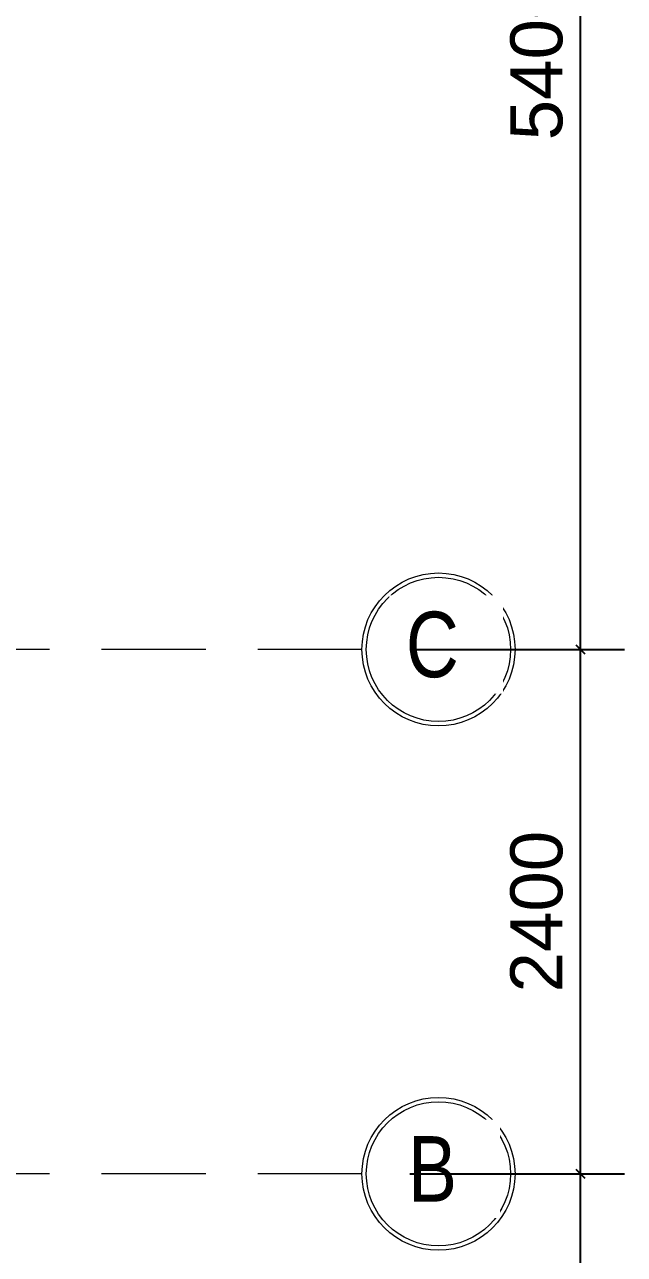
# Model space of a CAD drawing. Header units: millimetres. Extents: x -20510 to 108935, y -243239 to 20306.
# Drawn here: x 37958 to 40700, y -134969 to -129340 of the extents above; entities that cross this region are included whole.
import ezdxf

# ---------------------------------------------------------------- set-up
doc = ezdxf.new("R2010")
doc.units = ezdxf.units.MM
doc.linetypes.add('Hidden', pattern=[714.375, 476.25, -238.125])
for name, color, linetype, lineweight in [('A-ANNO-DIMS', 1, 'Continuous', 9), ('S-GRID', 1, 'Continuous', 9), ('S-GRID-IDEN', 1, 'Continuous', 9)]:
    doc.layers.add(name, color=color, linetype=linetype, lineweight=lineweight)
doc.styles.add('Arial_1', font='arial.ttf', dxfattribs={"width": 0.8, "height": 200})
doc.styles.add('Arial_5', font='arial.ttf', dxfattribs={"height": 238.125})
doc.dimstyles.new('SecretInternalLinAngDimStyle5p4736185', dxfattribs={"dimscale": 304.8, "dimtxt": 242.94927, "dimasz": 0.130208, "dimexe": 0.656168, "dimexo": 0.0625, "dimgap": 0.260417, "dimtad": 1, "dimdec": 0, "dimrnd": 100, "dimzin": 0, "dimdsep": 46, "dimtxsty": 'Arial_5', "dimblk1": 'OBLIQUE', "dimblk2": 'OBLIQUE', "dimsah": 1, "dimcen": 0.09, "dimdle": 0.492126, "dimazin": 0, "dimtfac": 1, "dimtdec": 4, "dimtix": 1, "dimtmove": 0, "dimatfit": 3, "dimfxl": 2.624672, "dimfxlon": 1, "dimtvp": 1, "dimtolj": 1, "dimtzin": 0, "dimarcsym": 2})

# ---------------------------------------------------------------- blocks, each defined once
blk = doc.blocks.new('Grid - TRUC  D1-102336-05_MẶT BẰNG TẦNG ÁP MÁI')
at = {"layer": 'S-GRID-IDEN'}
for radius in [3.5, 3.3]:
    blk.add_circle((0, 0), radius, dxfattribs=at)
blk = doc.blocks.new('_Oblique')
at = {"color": 0, "linetype": 'ByBlock', "lineweight": -2}
blk.add_line((-0.5, -0.5), (0.5, 0.5), dxfattribs=at)
blk = doc.blocks.new('DIMBLOCK90-05_MẶT BẰNG TẦNG ÁP MÁI')
at = {"layer": 'A-ANNO-DIMS', "color": 0, "lineweight": -2, "transparency": 16777216}
for p, q in [((40500, -140150), (40500, -134450)), ((39719.1, -134600), (40700, -134600)), ((39719.1, -140000), (40700, -140000))]:
    blk.add_line(p, q, dxfattribs=at)
at = {"layer": 'Defpoints', "color": 0, "transparency": 16777216}
for p in [(39700, -134600), (40500, -134600), (39700, -140000)]:
    blk.add_point(p, dxfattribs=at)
at = {"layer": 'A-ANNO-DIMS', "color": 0, "lineweight": -2, "transparency": 16777216, "xscale": 39.6875, "yscale": 39.6875, "zscale": 39.6875}
for p, rotation in [((40500, -134600), 90), ((40500, -140000), 270)]:
    blk.add_blockref('_Oblique', p, dxfattribs=dict(at, rotation=rotation))
at = {"layer": 'A-ANNO-DIMS', "color": 0, "transparency": 16777216, "insert": (40299, -137300), "char_height": 238.12, "width": 879.103, "attachment_point": 5, "rotation": 90, "style": 'Arial_5'}
blk.add_mtext('\\A1;5400', dxfattribs=at)
blk = doc.blocks.new('DIMBLOCK91-05_MẶT BẰNG TẦNG ÁP MÁI')
at = {"layer": 'A-ANNO-DIMS', "color": 0, "lineweight": -2, "transparency": 16777216}
for p, q in [((40500, -134750), (40500, -132050)), ((39719.1, -132200), (40700, -132200)), ((39719.1, -134600), (40700, -134600))]:
    blk.add_line(p, q, dxfattribs=at)
at = {"layer": 'Defpoints', "color": 0, "transparency": 16777216}
for p in [(39700, -132200), (40500, -132200), (39700, -134600)]:
    blk.add_point(p, dxfattribs=at)
at = {"layer": 'A-ANNO-DIMS', "color": 0, "lineweight": -2, "transparency": 16777216, "xscale": 39.6875, "yscale": 39.6875, "zscale": 39.6875}
for p, rotation in [((40500, -132200), 90), ((40500, -134600), 270)]:
    blk.add_blockref('_Oblique', p, dxfattribs=dict(at, rotation=rotation))
at = {"layer": 'A-ANNO-DIMS', "color": 0, "transparency": 16777216, "insert": (40299, -133400), "char_height": 238.12, "width": 879.103, "attachment_point": 5, "rotation": 90, "style": 'Arial_5'}
blk.add_mtext('\\A1;2400', dxfattribs=at)
blk = doc.blocks.new('DIMBLOCK92-05_MẶT BẰNG TẦNG ÁP MÁI')
at = {"layer": 'A-ANNO-DIMS', "color": 0, "lineweight": -2, "transparency": 16777216}
for p, q in [((40500, -132350), (40500, -126650)), ((39719.1, -126800), (40700, -126800)), ((39719.1, -132200), (40700, -132200))]:
    blk.add_line(p, q, dxfattribs=at)
at = {"layer": 'Defpoints', "color": 0, "transparency": 16777216}
for p in [(39700, -126800), (40500, -126800), (39700, -132200)]:
    blk.add_point(p, dxfattribs=at)
at = {"layer": 'A-ANNO-DIMS', "color": 0, "lineweight": -2, "transparency": 16777216, "xscale": 39.6875, "yscale": 39.6875, "zscale": 39.6875}
for p, rotation in [((40500, -126800), 90), ((40500, -132200), 270)]:
    blk.add_blockref('_Oblique', p, dxfattribs=dict(at, rotation=rotation))
at = {"layer": 'A-ANNO-DIMS', "color": 0, "transparency": 16777216, "insert": (40299, -129500), "char_height": 238.12, "width": 879.103, "attachment_point": 5, "rotation": 90, "style": 'Arial_5'}
blk.add_mtext('\\A1;5400', dxfattribs=at)

msp = doc.modelspace()

# ---------------------------------------------------------------- linework, layer by layer
at = {"layer": 'S-GRID', "linetype": 'Hidden'}
for p, q in [((39500, -132200), (-3000, -132200)), ((39500, -134600), (-3000, -134600))]:
    msp.add_line(p, q, dxfattribs=at)

# ---------------------------------------------------------------- block references
at = {"layer": 'S-GRID-IDEN', "xscale": 99.99999999999991, "yscale": 99.99999999999991, "zscale": 99.99999999999991, "rotation": 90}
for p in [(39850, -132200), (39850, -134600)]:
    msp.add_blockref('Grid - TRUC  D1-102336-05_MẶT BẰNG TẦNG ÁP MÁI', p, dxfattribs=at)

# ---------------------------------------------------------------- next in the draw order: texts
at = {"layer": 'S-GRID-IDEN', "char_height": 300, "attachment_point": 1, "style": 'Arial_1', "bg_fill": 3, "box_fill_scale": 1.25, "bg_fill_color": 9, "bg_fill_true_color": 13158600, "bg_fill_transparency": 0}
for s, insert, width in [('C', (39701, -132027.3), 368.776), ('B', (39711, -134427.3), 344.726)]:
    msp.add_mtext(s, dxfattribs=dict(at, insert=insert, width=width))

# ---------------------------------------------------------------- next in the draw order: dimensions: what is measured, and where the dimension line sits
at = {"layer": 'A-ANNO-DIMS'}
for base, p1, p2, override, picture, middle in [((40500, -126800), (39700, -132200), (39700, -126800), {"dimpost": '<>', "dimfxl": 5400}, 'DIMBLOCK92-05_MẶT BẰNG TẦNG ÁP MÁI', (40299, -129500)), ((40500, -132200), (39700, -134600), (39700, -132200), {"dimpost": '<>', "dimfxl": 2400}, 'DIMBLOCK91-05_MẶT BẰNG TẦNG ÁP MÁI', (40299, -133400)), ((40500, -134600), (39700, -140000), (39700, -134600), {"dimpost": '<>', "dimfxl": 5400}, 'DIMBLOCK90-05_MẶT BẰNG TẦNG ÁP MÁI', (40299, -137300))]:
    dim = msp.add_linear_dim(base=base, p1=p1, p2=p2, angle=90, dimstyle='SecretInternalLinAngDimStyle5p4736185', override=override, dxfattribs=at)
    dim.commit()
    dim.dimension.update_dxf_attribs({"geometry": picture, "text_midpoint": middle})

doc.saveas('drawing.dxf')
